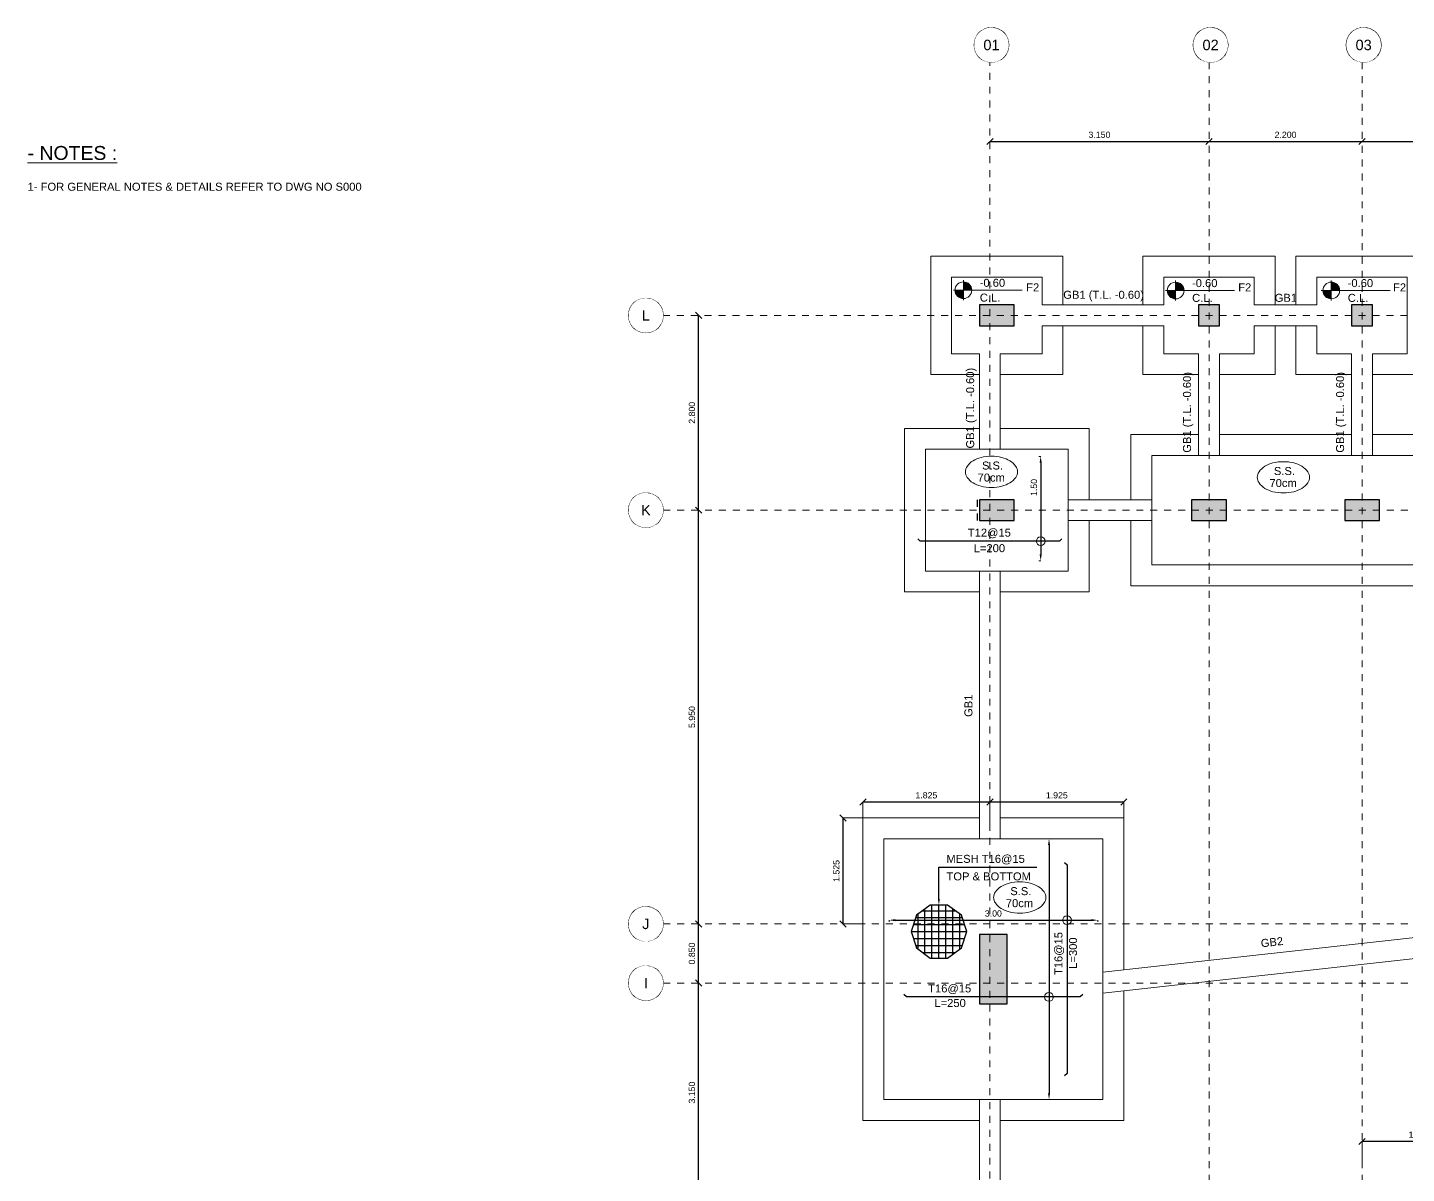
# Model space of a CAD drawing. Header units: inches. Extents: x -11.3 to 47.2, y -1.9 to 32.
# Drawn here: x -11.33 to 8.49, y 15.51 to 31.99 of the extents above; entities that cross this region are included whole.
import ezdxf
from ezdxf import colors
from ezdxf.entities.mleader import LeaderData, LeaderLine
from ezdxf.enums import TextEntityAlignment as Align
from ezdxf.math import Vec2, Vec3

# ---------------------------------------------------------------- set-up
doc = ezdxf.new("R2010")
doc.units = ezdxf.units.IN
doc.header["$MEASUREMENT"] = 0
doc.set_wipeout_variables(frame=1)
doc.linetypes.add('AXES-TYP$0$CENTER2', pattern=[1.125, 0.75, -0.125, 0.125, -0.125])
doc.linetypes.add('FOUNDATION$0$DASHED', pattern=[0.75, 0.5, -0.25])
doc.layers.add('AXES-2ND&3RD$0$A-GRID-IDEN @ 50', color=51, linetype='Continuous')
doc.layers.add('Columns', color=4, linetype='Continuous')
for name, color, linetype, lineweight in [('AXES-2ND&3RD$0$S-AXIS-CIRC', 22, 'Continuous', 13), ('AXES-TYP$0$S-AXIS-PLAN', 20, 'AXES-TYP$0$CENTER2', 18), ('F_600', 144, 'Continuous', 20), ('F_700', 150, 'Continuous', 20), ('FOUNDATION$0$S-ANNO-TEXT', 130, 'Continuous', 13), ('FOUNDATION$0$S-ANNO-TEXT @ 50', 130, 'Continuous', 13), ('FOUNDATION$0$S-BEAM-NAME', 2, 'Continuous', 30), ('FOUNDATION$0$S-CONC-PATH', 253, 'Continuous', 5), ('P_Con', 6, 'Continuous', 20), ('Strip', 3, 'Continuous', 20)]:
    doc.layers.add(name, color=color, linetype=linetype, lineweight=lineweight)
doc.styles.add('AXES-2ND&3RD$0$DMA-T-S', font='sanss___.ttf', dxfattribs={"height": 0.0023})
doc.styles.add('AXES-ROOF$0$DMA-TXT-DIM', font='sanss___.ttf', dxfattribs={"height": 0.0018})
doc.styles.add('AXES-TYP$0$DMA-TXT-DIM', font='sanss___.ttf', dxfattribs={"height": 0.0018})
doc.styles.add('FOUNDATION$0$DMA-T-S', font='sanss___.ttf', dxfattribs={"height": 0.0023})
doc.styles.add('FOUNDATION$0$DMA-TXT-DIM', font='sanss___.ttf', dxfattribs={"height": 0.0018})
doc.styles.add('FOUNDATION$0$Standard', font='arial.ttf')
doc.dimstyles.new('AXES-ROOF$0$DMA-DIM', dxfattribs={"dimtxt": 0.0018, "dimasz": 0.0018, "dimexe": 0, "dimexo": 0, "dimgap": 0.001, "dimtad": 1, "dimdec": 3, "dimlfac": -1, "dimrnd": 0.001, "dimzin": 1, "dimdsep": 46, "dimtxsty": 'AXES-ROOF$0$DMA-TXT-DIM', "dimblk": 'AXES-ROOF$0$_Oblique', "dimcen": 0.003, "dimclrd": 256, "dimclre": 256, "dimclrt": 2, "dimadec": 3, "dimazin": 0, "dimtfac": 1, "dimtdec": 3, "dimtofl": 0, "dimtmove": 0, "dimatfit": 3, "dimfxl": 0.05, "dimtolj": 1, "dimtzin": 0, "dimlwe": -1, "dimarcsym": 0})
doc.dimstyles.new('AXES-TYP$0$DMA-DIM', dxfattribs={"dimtxt": 0.0018, "dimasz": 0.0018, "dimexe": 0, "dimexo": 0, "dimgap": 0.001, "dimtad": 1, "dimdec": 3, "dimlfac": -1, "dimrnd": 0.001, "dimzin": 1, "dimdsep": 46, "dimtxsty": 'AXES-TYP$0$DMA-TXT-DIM', "dimblk": 'AXES-TYP$0$_Oblique', "dimcen": 0.003, "dimclrd": 256, "dimclre": 256, "dimclrt": 2, "dimadec": 3, "dimazin": 0, "dimtfac": 1, "dimtdec": 3, "dimtofl": 0, "dimtmove": 0, "dimatfit": 3, "dimfxl": 0.05, "dimtolj": 1, "dimtzin": 0, "dimlwe": -1, "dimarcsym": 0})
doc.dimstyles.new('FOUNDATION$0$DMA-DIM', dxfattribs={"dimtxt": 0.0018, "dimasz": 0.0018, "dimexe": 0, "dimexo": 0, "dimgap": 0.001, "dimtad": 1, "dimdec": 3, "dimlfac": -1, "dimrnd": 0.001, "dimzin": 1, "dimdsep": 46, "dimtxsty": 'FOUNDATION$0$DMA-TXT-DIM', "dimblk": 'FOUNDATION$0$_Oblique', "dimcen": 0.003, "dimclrd": 256, "dimclre": 256, "dimclrt": 2, "dimadec": 3, "dimazin": 0, "dimtfac": 1, "dimtdec": 3, "dimtofl": 0, "dimtmove": 0, "dimatfit": 3, "dimfxl": 0.05, "dimtolj": 1, "dimtzin": 0, "dimlwe": -1, "dimarcsym": 0})

# ---------------------------------------------------------------- blocks, each defined once
blk = doc.blocks.new('*U8')
at = {"layer": 'FOUNDATION$0$S-ANNO-TEXT'}
h = blk.add_hatch(color=256, dxfattribs=at)
h.paths.add_polyline_path([(0, 0.0024), (0, 0), (0.0024, 0, 0.414214)])
h.paths.add_polyline_path([(0, 0), (-0.0024, 0, 0.414214), (0, -0.0024)])
for p, q in [((-0.00288, 0), (0.0024, 0)), ((0, 0.00288), (0, -0.00288)), ((0.0039, 0), (0, 0)), ((0.0039, 0), (0.01692, 0))]:
    blk.add_line(p, q, dxfattribs=at)
blk.add_circle((0, 0), 0.0024, dxfattribs=at)
at = {"layer": 'FOUNDATION$0$S-ANNO-TEXT', "style": 'FOUNDATION$0$DMA-T-S', "flags": 4}
blk.add_attdef('0.00', (0.0047, 0.00098), '', height=0.0023, dxfattribs=at)
at = {"layer": 'FOUNDATION$0$S-ANNO-TEXT', "style": 'FOUNDATION$0$DMA-T-S'}
blk.add_attdef('FINISHING', (0.00473, -0.00328), '', height=0.0023, dxfattribs=at)
blk = doc.blocks.new('*D174')
at = {"layer": 'Defpoints', "color": 0, "transparency": 16777216}
for p in [(3.204, 25.823), (3.204, 24.323), (3.23, 24.323)]:
    blk.add_point(p, dxfattribs=at)
at = {"layer": 'FOUNDATION$0$S-ANNO-TEXT', "transparency": 16777216}
for p, q in [((3.204, 25.823), (3.23, 25.823)), ((3.204, 24.323), (3.23, 24.323))]:
    blk.add_line(p, q, dxfattribs=at)
at = {"layer": 'FOUNDATION$0$S-ANNO-TEXT', "lineweight": -2, "transparency": 16777216}
blk.add_line((3.23, 25.733), (3.23, 24.413), dxfattribs=at)
at = {"layer": 'FOUNDATION$0$S-ANNO-TEXT', "transparency": 16777216}
for points in [[(3.215, 25.733), (3.245, 25.733), (3.23, 25.823)], [(3.215, 24.413), (3.245, 24.413), (3.23, 24.323)]]:
    blk.add_solid(points, dxfattribs=at)
at = {"layer": 'FOUNDATION$0$S-ANNO-TEXT', "transparency": 16777216, "insert": (3.134, 25.376), "char_height": 0.09, "attachment_point": 5, "rotation": 90, "style": 'FOUNDATION$0$DMA-TXT-DIM'}
blk.add_mtext('\\A1;1.50', dxfattribs=at)
blk = doc.blocks.new('FOUNDATION$0$ssnot')
at = {"layer": 'FOUNDATION$0$S-ANNO-TEXT'}
blk.add_lwpolyline([(-0.75, 0, 0.152216), (-0.701, -0.158, 0.106943), (-0.53, -0.318, 0.074343), (-0.3, -0.413, 0.060974), (0, -0.45, 0.060974), (0.3, -0.413, 0.074343), (0.53, -0.318, 0.106943), (0.701, -0.158, 0.152216), (0.75, 0, 0.152216), (0.701, 0.158, 0.106943), (0.53, 0.318, 0.074343), (0.3, 0.413, 0.060974), (0, 0.45, 0.060974), (-0.3, 0.413, 0.074343), (-0.53, 0.318, 0.106943), (-0.701, 0.158, 0.152216)], format="xyb", close=True, dxfattribs=at)
blk = doc.blocks.new('FOUNDATION$0$_Oblique')
at = {"color": 0, "linetype": 'ByBlock', "lineweight": -2}
blk.add_line((0.5, 0.5), (-0.5, -0.5), dxfattribs=at)
blk = doc.blocks.new('*D159')
at = {"layer": 'Defpoints', "color": 0, "transparency": 16777216}
for p in [(7.85, 15.972), (7.85, 15.675), (9.5, 15.675)]:
    blk.add_point(p, dxfattribs=at)
at = {"layer": 'FOUNDATION$0$S-ANNO-TEXT', "transparency": 16777216}
for p, q in [((7.85, 15.675), (7.85, 15.972)), ((9.5, 15.675), (9.5, 15.972))]:
    blk.add_line(p, q, dxfattribs=at)
at = {"layer": 'FOUNDATION$0$S-ANNO-TEXT', "lineweight": -2, "transparency": 16777216}
blk.add_line((9.5, 15.972), (7.85, 15.972), dxfattribs=at)
at = {"layer": 'FOUNDATION$0$S-ANNO-TEXT', "lineweight": -2, "transparency": 16777216, "xscale": 0.09, "yscale": 0.09, "zscale": 0.09, "rotation": 180}
blk.add_blockref('FOUNDATION$0$_Oblique', (7.85, 15.972), dxfattribs=at)
at = {"layer": 'FOUNDATION$0$S-ANNO-TEXT', "lineweight": -2, "transparency": 16777216, "xscale": 0.09, "yscale": 0.09, "zscale": 0.09}
blk.add_blockref('FOUNDATION$0$_Oblique', (9.5, 15.972), dxfattribs=at)
at = {"layer": 'FOUNDATION$0$S-ANNO-TEXT', "transparency": 16777216, "insert": (8.675, 16.069), "char_height": 0.09, "attachment_point": 5, "style": 'FOUNDATION$0$DMA-TXT-DIM'}
blk.add_mtext('\\A1;1.650', dxfattribs=at)
blk = doc.blocks.new('*D151')
at = {"layer": 'Defpoints', "color": 0, "transparency": 16777216}
for p in [(2.5, 20.852), (2.5, 20.625), (4.425, 20.625)]:
    blk.add_point(p, dxfattribs=at)
at = {"layer": 'FOUNDATION$0$S-ANNO-TEXT', "transparency": 16777216}
for p, q in [((2.5, 20.625), (2.5, 20.852)), ((4.425, 20.625), (4.425, 20.852))]:
    blk.add_line(p, q, dxfattribs=at)
at = {"layer": 'FOUNDATION$0$S-ANNO-TEXT', "lineweight": -2, "transparency": 16777216}
blk.add_line((4.425, 20.852), (2.5, 20.852), dxfattribs=at)
at = {"layer": 'FOUNDATION$0$S-ANNO-TEXT', "lineweight": -2, "transparency": 16777216, "xscale": 0.09, "yscale": 0.09, "zscale": 0.09, "rotation": 180}
blk.add_blockref('FOUNDATION$0$_Oblique', (2.5, 20.852), dxfattribs=at)
at = {"layer": 'FOUNDATION$0$S-ANNO-TEXT', "lineweight": -2, "transparency": 16777216, "xscale": 0.09, "yscale": 0.09, "zscale": 0.09}
blk.add_blockref('FOUNDATION$0$_Oblique', (4.425, 20.852), dxfattribs=at)
at = {"layer": 'FOUNDATION$0$S-ANNO-TEXT', "transparency": 16777216, "insert": (3.462, 20.949), "char_height": 0.09, "attachment_point": 5, "style": 'FOUNDATION$0$DMA-TXT-DIM'}
blk.add_mtext('\\A1;1.925', dxfattribs=at)
blk = doc.blocks.new('*D150')
at = {"layer": 'Defpoints', "color": 0, "transparency": 16777216}
for p in [(0.675, 20.852), (0.675, 20.625), (2.5, 20.525)]:
    blk.add_point(p, dxfattribs=at)
at = {"layer": 'FOUNDATION$0$S-ANNO-TEXT', "transparency": 16777216}
for p, q in [((0.675, 20.625), (0.675, 20.852)), ((2.5, 20.525), (2.5, 20.852))]:
    blk.add_line(p, q, dxfattribs=at)
at = {"layer": 'FOUNDATION$0$S-ANNO-TEXT', "lineweight": -2, "transparency": 16777216}
blk.add_line((2.5, 20.852), (0.675, 20.852), dxfattribs=at)
at = {"layer": 'FOUNDATION$0$S-ANNO-TEXT', "lineweight": -2, "transparency": 16777216, "xscale": 0.09, "yscale": 0.09, "zscale": 0.09, "rotation": 180}
blk.add_blockref('FOUNDATION$0$_Oblique', (0.675, 20.852), dxfattribs=at)
at = {"layer": 'FOUNDATION$0$S-ANNO-TEXT', "lineweight": -2, "transparency": 16777216, "xscale": 0.09, "yscale": 0.09, "zscale": 0.09}
blk.add_blockref('FOUNDATION$0$_Oblique', (2.5, 20.852), dxfattribs=at)
at = {"layer": 'FOUNDATION$0$S-ANNO-TEXT', "transparency": 16777216, "insert": (1.587, 20.949), "char_height": 0.09, "attachment_point": 5, "style": 'FOUNDATION$0$DMA-TXT-DIM'}
blk.add_mtext('\\A1;1.825', dxfattribs=at)
blk = doc.blocks.new('*D149')
at = {"layer": 'Defpoints', "color": 0, "transparency": 16777216}
for p in [(0.39, 20.625), (0.675, 20.625), (0.675, 19.1)]:
    blk.add_point(p, dxfattribs=at)
at = {"layer": 'FOUNDATION$0$S-ANNO-TEXT', "transparency": 16777216}
for p, q in [((0.675, 20.625), (0.39, 20.625)), ((0.675, 19.1), (0.39, 19.1))]:
    blk.add_line(p, q, dxfattribs=at)
at = {"layer": 'FOUNDATION$0$S-ANNO-TEXT', "lineweight": -2, "transparency": 16777216}
blk.add_line((0.39, 19.1), (0.39, 20.625), dxfattribs=at)
at = {"layer": 'FOUNDATION$0$S-ANNO-TEXT', "lineweight": -2, "transparency": 16777216, "xscale": 0.09, "yscale": 0.09, "zscale": 0.09}
for p, rotation in [((0.39, 20.625), 90), ((0.39, 19.1), 270)]:
    blk.add_blockref('FOUNDATION$0$_Oblique', p, dxfattribs=dict(at, rotation=rotation))
at = {"layer": 'FOUNDATION$0$S-ANNO-TEXT', "transparency": 16777216, "insert": (0.294, 19.862), "char_height": 0.09, "attachment_point": 5, "rotation": 90, "style": 'FOUNDATION$0$DMA-TXT-DIM'}
blk.add_mtext('\\A1;1.525', dxfattribs=at)
blk = doc.blocks.new('*D167')
at = {"layer": 'Defpoints', "color": 0, "transparency": 16777216}
for p in [(3.35, 20.325), (3.35, 16.575), (3.35, 16.575)]:
    blk.add_point(p, dxfattribs=at)
at = {"layer": 'FOUNDATION$0$S-ANNO-TEXT', "lineweight": -2, "transparency": 16777216}
blk.add_line((3.35, 20.235), (3.35, 16.665), dxfattribs=at)
at = {"layer": 'FOUNDATION$0$S-ANNO-TEXT', "transparency": 16777216}
for points in [[(3.335, 20.235), (3.365, 20.235), (3.35, 20.325)], [(3.335, 16.665), (3.365, 16.665), (3.35, 16.575)]]:
    blk.add_solid(points, dxfattribs=at)
blk = doc.blocks.new('*D166')
at = {"layer": 'Defpoints', "color": 0, "transparency": 16777216}
for p in [(1.05, 19.128), (4.05, 19.154), (4.05, 19.128)]:
    blk.add_point(p, dxfattribs=at)
at = {"layer": 'FOUNDATION$0$S-ANNO-TEXT', "transparency": 16777216}
for p, q in [((1.05, 19.128), (1.05, 19.154)), ((4.05, 19.128), (4.05, 19.154))]:
    blk.add_line(p, q, dxfattribs=at)
at = {"layer": 'FOUNDATION$0$S-ANNO-TEXT', "lineweight": -2, "transparency": 16777216}
blk.add_line((1.14, 19.154), (3.96, 19.154), dxfattribs=at)
at = {"layer": 'FOUNDATION$0$S-ANNO-TEXT', "transparency": 16777216}
for points in [[(1.14, 19.169), (1.14, 19.139), (1.05, 19.154)], [(3.96, 19.169), (3.96, 19.139), (4.05, 19.154)]]:
    blk.add_solid(points, dxfattribs=at)
at = {"layer": 'FOUNDATION$0$S-ANNO-TEXT', "transparency": 16777216, "insert": (2.55, 19.25), "char_height": 0.09, "attachment_point": 5, "style": 'FOUNDATION$0$DMA-TXT-DIM'}
blk.add_mtext('\\A1;3.00', dxfattribs=at)
blk = doc.blocks.new('AXES-TYP$0$_Oblique')
at = {"color": 0, "linetype": 'ByBlock', "lineweight": -2}
blk.add_line((0.5, 0.5), (-0.5, -0.5), dxfattribs=at)
blk = doc.blocks.new('*D183')
at = {"layer": 'Defpoints', "color": 0, "transparency": 16777216}
for p in [(-1.691, 27.85), (-1.686, 27.85), (-1.686, 25.05)]:
    blk.add_point(p, dxfattribs=at)
at = {"layer": 'FOUNDATION$0$S-ANNO-TEXT', "transparency": 16777216}
blk.add_line((-1.691, 27.85), (-1.686, 27.85), dxfattribs=at)
at = {"layer": 'FOUNDATION$0$S-ANNO-TEXT', "lineweight": -2, "transparency": 16777216}
blk.add_line((-1.686, 25.05), (-1.686, 27.85), dxfattribs=at)
at = {"layer": 'FOUNDATION$0$S-ANNO-TEXT', "lineweight": -2, "transparency": 16777216, "xscale": 0.09, "yscale": 0.09, "zscale": 0.09}
for p, rotation in [((-1.686, 27.85), 90), ((-1.686, 25.05), 270)]:
    blk.add_blockref('AXES-TYP$0$_Oblique', p, dxfattribs=dict(at, rotation=rotation))
at = {"layer": 'FOUNDATION$0$S-ANNO-TEXT', "transparency": 16777216, "insert": (-1.782, 26.45), "char_height": 0.09, "attachment_point": 5, "rotation": 90, "style": 'AXES-TYP$0$DMA-TXT-DIM'}
blk.add_mtext('\\A1;2.800', dxfattribs=at)
blk = doc.blocks.new('AXES-ROOF$0$_Oblique')
at = {"color": 0, "linetype": 'ByBlock', "lineweight": -2}
blk.add_line((0.5, 0.5), (-0.5, -0.5), dxfattribs=at)
blk = doc.blocks.new('*D247')
at = {"layer": 'Defpoints', "color": 0, "transparency": 16777216}
for p in [(2.5, 30.351), (5.65, 30.351), (5.65, 30.351)]:
    blk.add_point(p, dxfattribs=at)
at = {"layer": 'FOUNDATION$0$S-ANNO-TEXT', "lineweight": -2, "transparency": 16777216}
blk.add_line((2.5, 30.351), (5.65, 30.351), dxfattribs=at)
at = {"layer": 'FOUNDATION$0$S-ANNO-TEXT', "lineweight": -2, "transparency": 16777216, "xscale": 0.09, "yscale": 0.09, "zscale": 0.09, "rotation": 180}
blk.add_blockref('AXES-ROOF$0$_Oblique', (2.5, 30.351), dxfattribs=at)
at = {"layer": 'FOUNDATION$0$S-ANNO-TEXT', "lineweight": -2, "transparency": 16777216, "xscale": 0.09, "yscale": 0.09, "zscale": 0.09}
blk.add_blockref('AXES-ROOF$0$_Oblique', (5.65, 30.351), dxfattribs=at)
at = {"layer": 'FOUNDATION$0$S-ANNO-TEXT', "transparency": 16777216, "insert": (4.075, 30.447), "char_height": 0.09, "attachment_point": 5, "style": 'AXES-ROOF$0$DMA-TXT-DIM'}
blk.add_mtext('\\A1;3.150', dxfattribs=at)
blk = doc.blocks.new('*D245')
at = {"layer": 'Defpoints', "color": 0, "transparency": 16777216}
for p in [(5.65, 30.351), (7.85, 30.351), (7.85, 30.351)]:
    blk.add_point(p, dxfattribs=at)
at = {"layer": 'FOUNDATION$0$S-ANNO-TEXT', "lineweight": -2, "transparency": 16777216}
blk.add_line((5.65, 30.351), (7.85, 30.351), dxfattribs=at)
at = {"layer": 'FOUNDATION$0$S-ANNO-TEXT', "lineweight": -2, "transparency": 16777216, "xscale": 0.09, "yscale": 0.09, "zscale": 0.09, "rotation": 180}
blk.add_blockref('AXES-ROOF$0$_Oblique', (5.65, 30.351), dxfattribs=at)
at = {"layer": 'FOUNDATION$0$S-ANNO-TEXT', "lineweight": -2, "transparency": 16777216, "xscale": 0.09, "yscale": 0.09, "zscale": 0.09}
blk.add_blockref('AXES-ROOF$0$_Oblique', (7.85, 30.351), dxfattribs=at)
at = {"layer": 'FOUNDATION$0$S-ANNO-TEXT', "transparency": 16777216, "insert": (6.75, 30.447), "char_height": 0.09, "attachment_point": 5, "style": 'AXES-ROOF$0$DMA-TXT-DIM'}
blk.add_mtext('\\A1;2.200', dxfattribs=at)
blk = doc.blocks.new('*D243')
at = {"layer": 'Defpoints', "color": 0, "transparency": 16777216}
for p in [(7.85, 30.351), (11, 30.351), (11, 30.261)]:
    blk.add_point(p, dxfattribs=at)
at = {"layer": 'FOUNDATION$0$S-ANNO-TEXT', "lineweight": -2, "transparency": 16777216}
blk.add_line((7.85, 30.351), (11, 30.351), dxfattribs=at)
at = {"layer": 'FOUNDATION$0$S-ANNO-TEXT', "transparency": 16777216}
blk.add_line((11, 30.261), (11, 30.351), dxfattribs=at)
at = {"layer": 'FOUNDATION$0$S-ANNO-TEXT', "lineweight": -2, "transparency": 16777216, "xscale": 0.09, "yscale": 0.09, "zscale": 0.09, "rotation": 180}
blk.add_blockref('AXES-ROOF$0$_Oblique', (7.85, 30.351), dxfattribs=at)
at = {"layer": 'FOUNDATION$0$S-ANNO-TEXT', "lineweight": -2, "transparency": 16777216, "xscale": 0.09, "yscale": 0.09, "zscale": 0.09}
blk.add_blockref('AXES-ROOF$0$_Oblique', (11, 30.351), dxfattribs=at)
at = {"layer": 'FOUNDATION$0$S-ANNO-TEXT', "transparency": 16777216, "insert": (9.425, 30.447), "char_height": 0.09, "attachment_point": 5, "style": 'AXES-ROOF$0$DMA-TXT-DIM'}
blk.add_mtext('\\A1;3.150', dxfattribs=at)
blk = doc.blocks.new('*D213')
at = {"layer": 'Defpoints', "color": 0, "transparency": 16777216}
for p in [(-1.686, 18.25), (-1.686, 18.25), (-1.686, 15.1)]:
    blk.add_point(p, dxfattribs=at)
at = {"layer": 'FOUNDATION$0$S-ANNO-TEXT', "lineweight": -2, "transparency": 16777216}
blk.add_line((-1.686, 15.1), (-1.686, 18.25), dxfattribs=at)
at = {"layer": 'FOUNDATION$0$S-ANNO-TEXT', "lineweight": -2, "transparency": 16777216, "xscale": 0.09, "yscale": 0.09, "zscale": 0.09}
for p, rotation in [((-1.686, 18.25), 90), ((-1.686, 15.1), 270)]:
    blk.add_blockref('AXES-ROOF$0$_Oblique', p, dxfattribs=dict(at, rotation=rotation))
at = {"layer": 'FOUNDATION$0$S-ANNO-TEXT', "transparency": 16777216, "insert": (-1.782, 16.675), "char_height": 0.09, "attachment_point": 5, "rotation": 90, "style": 'AXES-ROOF$0$DMA-TXT-DIM'}
blk.add_mtext('\\A1;3.150', dxfattribs=at)
blk = doc.blocks.new('*D211')
at = {"layer": 'Defpoints', "color": 0, "transparency": 16777216}
for p in [(-1.686, 19.1), (-1.686, 19.1), (-1.686, 18.25)]:
    blk.add_point(p, dxfattribs=at)
at = {"layer": 'FOUNDATION$0$S-ANNO-TEXT', "lineweight": -2, "transparency": 16777216}
blk.add_line((-1.686, 18.25), (-1.686, 19.1), dxfattribs=at)
at = {"layer": 'FOUNDATION$0$S-ANNO-TEXT', "lineweight": -2, "transparency": 16777216, "xscale": 0.09, "yscale": 0.09, "zscale": 0.09}
for p, rotation in [((-1.686, 19.1), 90), ((-1.686, 18.25), 270)]:
    blk.add_blockref('AXES-ROOF$0$_Oblique', p, dxfattribs=dict(at, rotation=rotation))
at = {"layer": 'FOUNDATION$0$S-ANNO-TEXT', "transparency": 16777216, "insert": (-1.782, 18.675), "char_height": 0.09, "attachment_point": 5, "rotation": 90, "style": 'AXES-ROOF$0$DMA-TXT-DIM'}
blk.add_mtext('\\A1;0.850', dxfattribs=at)
blk = doc.blocks.new('*D209')
at = {"layer": 'Defpoints', "color": 0, "transparency": 16777216}
for p in [(-1.686, 25.05), (-1.686, 25.05), (-1.686, 19.1)]:
    blk.add_point(p, dxfattribs=at)
at = {"layer": 'FOUNDATION$0$S-ANNO-TEXT', "lineweight": -2, "transparency": 16777216}
blk.add_line((-1.686, 19.1), (-1.686, 25.05), dxfattribs=at)
at = {"layer": 'FOUNDATION$0$S-ANNO-TEXT', "lineweight": -2, "transparency": 16777216, "xscale": 0.09, "yscale": 0.09, "zscale": 0.09}
for p, rotation in [((-1.686, 25.05), 90), ((-1.686, 19.1), 270)]:
    blk.add_blockref('AXES-ROOF$0$_Oblique', p, dxfattribs=dict(at, rotation=rotation))
at = {"layer": 'FOUNDATION$0$S-ANNO-TEXT', "transparency": 16777216, "insert": (-1.782, 22.075), "char_height": 0.09, "attachment_point": 5, "rotation": 90, "style": 'AXES-ROOF$0$DMA-TXT-DIM'}
blk.add_mtext('\\A1;5.950', dxfattribs=at)
blk = doc.blocks.new('AXES-2ND&3RD$0$GI')
at = {"layer": 'AXES-2ND&3RD$0$S-AXIS-CIRC'}
blk.add_circle((0, 0), 0.005, dxfattribs=at)
at = {"style": 'AXES-2ND&3RD$0$DMA-T-S'}
blk.add_attdef('GRID_INDICATOR', text='', height=0.003, dxfattribs=at).set_placement((0, 0), align=Align.MIDDLE)
blk.add_wipeout([(0, 0.005), (0.0017, 0.0047), (0.00306, 0.00395), (0.00388, 0.00315), (0.00443, 0.00232), (0.00481, 0.00137), (0.005, 0), (0.00493, -0.00086), (0.00455, -0.00207), (0.00368, -0.00338), (0.00281, -0.00414), (0.00209, -0.00454), (0.00139, -0.0048), (0.00044, -0.00498), (-0.00046, -0.00498), (-0.00143, -0.00479), (-0.00255, -0.0043), (-0.00307, -0.00394), (-0.00383, -0.00322), (-0.0044, -0.00237), (-0.00482, -0.00132), (-0.00498, -0.00047), (-0.00493, 0.00082), (-0.00466, 0.0018), (-0.00433, 0.0025), (-0.00388, 0.00315), (-0.00314, 0.00389), (-0.00238, 0.0044), (-0.00159, 0.00474), (-0.00097, 0.0049)]).dxf.layer = 'AXES-2ND&3RD$0$S-AXIS-CIRC'
for tag, p in [('LINE_1', (0, 0.0015)), ('LINE_2', (0, -0.00216))]:
    blk.add_attdef(tag, text='', height=0.003, dxfattribs=at).set_placement(p, align=Align.MIDDLE)

msp = doc.modelspace()

# ---------------------------------------------------------------- hatches: boundary and pattern name
at = {"layer": 'FOUNDATION$0$S-CONC-PATH'}
for points in [[(2.85, 27.7), (2.85, 28), (2.35, 28), (2.35, 27.7)], [(5.8, 27.7), (5.8, 28), (5.5, 28), (5.5, 27.7)], [(8, 27.7), (8, 28), (7.7, 28), (7.7, 27.7)], [(2.85, 24.9), (2.85, 25.2), (2.35, 25.2), (2.35, 24.9)], [(5.9, 24.9), (5.9, 25.2), (5.3999, 25.2), (5.3999, 24.9)], [(8.1001, 24.9), (8.1001, 25.2), (7.6, 25.2), (7.6, 24.9)], [(2.75, 18.95), (2.35, 18.95), (2.35, 17.95), (2.75, 17.95)]]:
    msp.add_hatch(color=256, dxfattribs=at).paths.add_polyline_path(points)

# ---------------------------------------------------------------- linework, layer by layer
at = {"linetype": 'FOUNDATION$0$DASHED', "ltscale": 0.009}
msp.add_line((2.32, 24.9), (2.32, 25.2), dxfattribs=at)
at = {"flags": 128}
msp.add_lwpolyline([(2.1671, 18.9904), (2.0907, 19.2255), (1.8907, 19.3708), (1.6435, 19.3708), (1.4435, 19.2255), (1.3671, 18.9904), (1.4435, 18.7553), (1.6435, 18.61), (1.8907, 18.61), (2.0907, 18.7553)], close=True, dxfattribs=at)
at = {"layer": 'AXES-TYP$0$S-AXIS-PLAN', "ltscale": 0.01}
for p, q in [((2.5, -1.3613), (2.5, 31.4902)), ((5.65, 31.4902), (5.65, -1.3613)), ((7.85, 31.4902), (7.85, -1.3613)), ((-2.2001, 27.85), (30.7233, 27.85)), ((-2.1947, 25.05), (30.7233, 25.05)), ((-2.1947, 19.1), (30.7233, 19.1)), ((-2.1947, 18.25), (30.7233, 18.25))]:
    msp.add_line(p, q, dxfattribs=at)
at = {"layer": 'Columns'}
for points in [[(2.85, 27.7), (2.85, 28), (2.35, 28), (2.35, 27.7)], [(5.8, 27.7), (5.8, 28), (5.5, 28), (5.5, 27.7)], [(8, 27.7), (8, 28), (7.7, 28), (7.7, 27.7)], [(2.85, 24.9), (2.85, 25.2), (2.35, 25.2), (2.35, 24.9)], [(5.9, 24.9), (5.9, 25.2), (5.3999, 25.2), (5.3999, 24.9)], [(8.1001, 24.9), (8.1001, 25.2), (7.6, 25.2), (7.6, 24.9)], [(2.75, 18.95), (2.35, 18.95), (2.35, 17.95), (2.75, 17.95)]]:
    msp.add_lwpolyline(points, close=True, dxfattribs=at)
at = {"layer": 'F_600'}
for points in [[(2.35, 27.3), (1.95, 27.3), (1.95, 28.4), (3.25, 28.4), (3.25, 28)], [(5, 28), (5, 28.4), (6.3, 28.4), (6.3, 28)], [(7.2, 28), (7.2, 28.4), (8.5, 28.4), (8.5, 27.3), (8.0001, 27.3)], [(3.25, 27.7), (3.25, 27.3), (2.65, 27.3)], [(5.5, 27.3), (5, 27.3), (5, 27.7)], [(6.3, 27.7), (6.3, 27.3), (5.8, 27.3)], [(7.7001, 27.3), (7.2, 27.3), (7.2, 27.7)]]:
    msp.add_lwpolyline(points, dxfattribs=at)
at = {"layer": 'F_700'}
for points in [[(1.575, 24.175), (3.625, 24.175), (3.625, 25.925), (1.575, 25.925)], [(4.8275, 24.2625), (8.6725, 24.2625), (8.6725, 25.8375), (4.8275, 25.8375)], [(0.975, 16.575), (4.125, 16.575), (4.125, 20.325), (0.975, 20.325)]]:
    msp.add_lwpolyline(points, close=True, dxfattribs=at)
at = {"layer": 'FOUNDATION$0$S-ANNO-TEXT'}
for centre in [(3.2301, 24.6035), (3.6087, 19.1538), (3.3496, 18.0498)]:
    msp.add_circle(centre, 0.0625, dxfattribs=at)
at = {"layer": 'FOUNDATION$0$S-BEAM-NAME', "extrusion": (0, 0, -1)}
for p, q in [((1.4671, 18.7382), (1.4671, 19.2427)), ((1.5328, 19.2904), (2.0014, 19.2904)), ((1.5671, 18.6655), (1.5671, 19.3153)), ((1.6671, 18.61), (1.6671, 19.3708)), ((1.7671, 18.61), (1.7671, 19.3708)), ((1.8671, 18.61), (1.8671, 19.3708)), ((1.9671, 18.6655), (1.9671, 19.3153)), ((2.0671, 18.7382), (2.0671, 19.2427)), ((1.3996, 19.0904), (2.1346, 19.0904)), ((1.4321, 19.1904), (2.1021, 19.1904)), ((1.3671, 18.9904), (2.1671, 18.9904)), ((1.3996, 18.8904), (2.1346, 18.8904)), ((1.4321, 18.7904), (2.1021, 18.7904)), ((1.5328, 18.6904), (2.0014, 18.6904))]:
    msp.add_line(p, q, dxfattribs=at)
at = {"layer": 'FOUNDATION$0$S-BEAM-NAME', "linetype": 'Continuous'}
for points in [[(3.5354, 24.6389), (3.5, 24.6035), (1.5, 24.6035), (1.4646, 24.6389)], [(3.5733, 19.9854), (3.6087, 19.95), (3.6087, 16.95), (3.5733, 16.9146)], [(3.8354, 18.0852), (3.8, 18.0498), (1.3, 18.0498), (1.2646, 18.0852)]]:
    msp.add_lwpolyline(points, dxfattribs=at)
at = {"layer": 'P_Con'}
for points in [[(2.35, 27), (1.65, 27), (1.65, 28.7), (3.55, 28.7), (3.55, 28)], [(4.7, 28), (4.7, 28.7), (6.6, 28.7), (6.6, 28)], [(6.9, 28), (6.9, 28.7), (8.8, 28.7), (8.8, 28)], [(3.55, 27.7), (3.55, 27), (2.65, 27)], [(5.5, 27), (4.7, 27), (4.7, 27.7)], [(6.6, 27.7), (6.6, 27), (5.8, 27)], [(7.7001, 27), (6.9, 27), (6.9, 27.7)], [(8.8, 27.7), (8.8, 27), (8.0001, 27)], [(2.35, 26.225), (1.275, 26.225), (1.275, 23.875), (2.35, 23.875)], [(3.925, 25.2), (3.925, 26.225), (2.65, 26.225)], [(5.5, 26.1375), (4.5275, 26.1375), (4.5275, 25.2)], [(7.7001, 26.1375), (5.8, 26.1375)], [(8.9725, 25.2), (8.9725, 26.1375), (8.0001, 26.1375)], [(2.65, 23.875), (3.925, 23.875), (3.925, 24.9)], [(4.5275, 24.9), (4.5275, 23.9625), (8.9725, 23.9625), (8.9725, 24.9)], [(2.35, 16.275), (0.675, 16.275), (0.675, 20.625), (2.3501, 20.625)], [(2.6501, 20.625), (4.425, 20.625), (4.425, 18.438)], [(4.425, 18.1361), (4.425, 16.275), (2.65, 16.275)]]:
    msp.add_lwpolyline(points, dxfattribs=at)
at = {"layer": 'Strip'}
for p, q in [((3.25, 28), (5, 28)), ((6.3, 28), (7.2, 28)), ((3.25, 27.7), (5, 27.7)), ((6.3, 27.7), (7.2, 27.7)), ((2.35, 27.3), (2.35, 25.925)), ((2.65, 27.3), (2.65, 25.925)), ((5.5, 27.3), (5.5, 25.8375)), ((5.8, 27.3), (5.8, 25.8375)), ((7.7001, 27.3), (7.7001, 25.8375)), ((8.0001, 27.3), (8.0001, 25.8375)), ((2.35, 24.175), (2.3502, 20.325)), ((2.65, 24.175), (2.6502, 20.325)), ((9.25, 18.9741), (4.125, 18.4046)), ((9.25, 18.6722), (4.125, 18.1028)), ((2.35, 16.575), (2.35, 12.6501)), ((2.65, 16.575), (2.65, 12.6501))]:
    msp.add_line(p, q, dxfattribs=at)
for points in [[(3.625, 25.2), (4.8275, 25.2)], [(3.625, 24.9), (4.8275, 24.9)]]:
    msp.add_lwpolyline(points, dxfattribs=at)

# ---------------------------------------------------------------- block references
at = {"layer": 'FOUNDATION$0$S-ANNO-TEXT', "linetype": 'Continuous', "xscale": 0.5, "yscale": 0.5, "zscale": 0.5}
for p in [(2.5228, 25.6007), (6.7188, 25.5221), (2.9294, 19.4807)]:
    msp.add_blockref('FOUNDATION$0$ssnot', p, dxfattribs=at)
at = {"layer": 'FOUNDATION$0$S-ANNO-TEXT @ 50', "xscale": 50, "yscale": 50, "zscale": 50}
for p in [(2.1187, 28.2126), (5.1704, 28.2082), (7.4076, 28.2086)]:
    msp.add_blockref('*U8', p, dxfattribs=at).add_auto_attribs({'FINISHING': 'C.L.', '0.00': '-0.60'})

# ---------------------------------------------------------------- texts
at = {"layer": 'FOUNDATION$0$S-ANNO-TEXT', "style": 'FOUNDATION$0$DMA-T-S'}
for s, height, p in [('%%U- NOTES :', 0.2, (-11.3319, 30.0862)), ('1- FOR GENERAL NOTES & DETAILS REFER TO DWG NO S000', 0.115, (-11.3319, 29.643)), ('T12@15', 0.115, (2.1832, 24.6691)), ('L=200', 0.115, (2.2677, 24.4458)), ('MESH T16@15', 0.115, (1.8751, 19.9786)), ('TOP & BOTTOM', 0.115, (1.8766, 19.7261))]:
    msp.add_text(s, height=height, dxfattribs=at).set_placement(p)
for s, rotation, p in [('70cm', 0, (2.3228, 25.4611)), ('S.S.', 0, (2.3865, 25.6339)), ('S.S.', 0, (6.5825, 25.5554)), ('70cm', 0, (6.5189, 25.3826)), ('S.S.', 0, (2.7931, 19.514)), ('70cm', 0, (2.7294, 19.3412)), ('T16@15', 90, (3.5431, 18.365)), ('L=300', 90, (3.7524, 18.4548)), ('T16@15', 360, (1.6131, 18.1154)), ('L=250', 360, (1.7028, 17.9061))]:
    msp.add_text(s, height=0.115, rotation=rotation, dxfattribs=at).set_placement(p)
at = {"layer": 'FOUNDATION$0$S-BEAM-NAME', "style": 'FOUNDATION$0$DMA-T-S'}
for s, rotation, p in [('F2', 360, (3.0219, 28.1956)), ('F2', 360, (6.0696, 28.1956)), ('GB1', 359.99473, (6.5934, 28.0456)), ('F2', 360, (8.2952, 28.1956)), ('GB1 (T.L. -0.60)', 90, (2.2741, 25.9365)), ('GB1 (T.L. -0.60)', 90, (5.391, 25.8756)), ('GB1 (T.L. -0.60)', 90, (7.5911, 25.8756)), ('GB1', 89.99473, (2.249, 22.0767)), ('GB2', 6.33492, (6.4009, 18.7634))]:
    msp.add_text(s, height=0.115, rotation=rotation, dxfattribs=at).set_placement(p)
msp.add_text('GB1 (T.L. -0.60)', height=0.115, dxfattribs=at).set_placement((3.5546, 28.0895))

# ---------------------------------------------------------------- dimensions: what is measured, and where the dimension line sits
at = {"layer": 'FOUNDATION$0$S-ANNO-TEXT'}
for base, p1, p2, dimstyle, override, picture, middle in [((5.65, 30.3507), (2.5, 30.3507), (5.65, 30.3507), 'AXES-ROOF$0$DMA-DIM', {"dimscale": 0, "dimclrt": 256, "dimtix": 1, "dimtofl": 1, "dimtmove": 1, "dimatfit": 0}, '*D247', (4.075, 30.4471)), ((7.85, 30.3507), (5.65, 30.3507), (7.85, 30.3507), 'AXES-ROOF$0$DMA-DIM', {"dimscale": 0, "dimclrt": 256, "dimtix": 1, "dimtofl": 1, "dimtmove": 1, "dimatfit": 0}, '*D245', (6.75, 30.447)), ((11, 30.3507), (7.85, 30.3507), (11, 30.2607), 'AXES-ROOF$0$DMA-DIM', {"dimscale": 0, "dimclrt": 256, "dimtix": 1, "dimtofl": 1, "dimtmove": 1, "dimatfit": 0}, '*D243', (9.425, 30.4471)), ((0.675, 20.8524), (2.5, 20.525), (0.675, 20.625), 'FOUNDATION$0$DMA-DIM', {"dimscale": 0, "dimclrt": 256, "dimtix": 0, "dimtofl": 1, "dimtmove": 0, "dimatfit": 3}, '*D150', (1.5875, 20.9488)), ((2.5, 20.8524), (4.425, 20.625), (2.5, 20.625), 'FOUNDATION$0$DMA-DIM', {"dimscale": 0, "dimclrt": 256, "dimtix": 0, "dimtofl": 1, "dimtmove": 0, "dimatfit": 3}, '*D151', (3.4625, 20.9488)), ((7.85, 15.9722), (9.5, 15.675), (7.85, 15.675), 'FOUNDATION$0$DMA-DIM', {"dimscale": 0, "dimclrt": 256, "dimtix": 0, "dimtofl": 1, "dimtmove": 0, "dimatfit": 3}, '*D159', (8.675, 16.0686))]:
    dim = msp.add_linear_dim(base=base, p1=p1, p2=p2, dimstyle=dimstyle, override=override, dxfattribs=at)
    dim.commit()
    dim.dimension.update_dxf_attribs({"geometry": picture, "text_midpoint": middle})
for base, p1, p2, angle, dimstyle, override, picture, middle in [((-1.6857, 27.85), (-1.6857, 25.05), (-1.6911, 27.85), 90, 'AXES-TYP$0$DMA-DIM', {"dimscale": 0, "dimclrt": 256, "dimtix": 1, "dimtofl": 1, "dimtmove": 1, "dimatfit": 0}, '*D183', (-1.7821, 26.45)), ((-1.6857, 25.05), (-1.6857, 19.1), (-1.6857, 25.05), 90, 'AXES-ROOF$0$DMA-DIM', {"dimscale": 0, "dimclrt": 256, "dimtix": 1, "dimtofl": 1, "dimtmove": 1, "dimatfit": 0}, '*D209', (-1.7821, 22.075)), ((0.39, 20.625), (0.675, 19.1), (0.675, 20.625), 90, 'FOUNDATION$0$DMA-DIM', {"dimscale": 0, "dimclrt": 256, "dimtix": 0, "dimtofl": 1, "dimtmove": 0, "dimatfit": 3}, '*D149', (0.2936, 19.8625)), ((4.05, 19.1538), (1.05, 19.1277), (4.05, 19.1277), 180, 'FOUNDATION$0$DMA-DIM', {"dimscale": 0, "dimdec": 2, "dimsah": 1, "dimclrt": 256, "dimtix": 0, "dimtofl": 1, "dimtmove": 0, "dimatfit": 3}, '*D166', (2.55, 19.2502)), ((-1.6857, 19.1), (-1.6857, 18.25), (-1.6857, 19.1), 90, 'AXES-ROOF$0$DMA-DIM', {"dimscale": 0, "dimclrt": 256, "dimtix": 1, "dimtofl": 1, "dimtmove": 1, "dimatfit": 0}, '*D211', (-1.7821, 18.675)), ((-1.6857, 18.25), (-1.6857, 15.1), (-1.6857, 18.25), 90, 'AXES-ROOF$0$DMA-DIM', {"dimscale": 0, "dimclrt": 256, "dimtix": 1, "dimtofl": 1, "dimtmove": 1, "dimatfit": 0}, '*D213', (-1.7821, 16.675))]:
    dim = msp.add_linear_dim(base=base, p1=p1, p2=p2, angle=angle, dimstyle=dimstyle, override=override, dxfattribs=at)
    dim.commit()
    dim.dimension.update_dxf_attribs({"geometry": picture, "text_midpoint": middle})
dim = msp.add_linear_dim(base=(3.2301, 24.3226), p1=(3.204, 25.8226), p2=(3.204, 24.3226), angle=90, dimstyle='FOUNDATION$0$DMA-DIM', override={"dimscale": 0, "dimdec": 2, "dimsah": 1, "dimclrt": 256, "dimtix": 0, "dimtofl": 1, "dimtmove": 0, "dimatfit": 3}, dxfattribs=at)
dim.commit()
dim.dimension.update_dxf_attribs({"geometry": '*D174', "text_midpoint": (3.2301, 25.376), "dimtype": 128})
dim = msp.add_linear_dim(base=(3.3496, 16.575), p1=(3.3496, 20.325), p2=(3.3496, 16.575), angle=90, text=' ', dimstyle='FOUNDATION$0$DMA-DIM', override={"dimscale": 0, "dimdec": 2, "dimsah": 1, "dimclrt": 256, "dimtix": 0, "dimtofl": 1, "dimtmove": 0, "dimatfit": 3}, dxfattribs=at)
dim.commit()
dim.dimension.update_dxf_attribs({"geometry": '*D167', "text_midpoint": (3.3496, 18.45)})

# ---------------------------------------------------------------- leaders
ml = msp.add_multileader_mtext('Standard', dxfattribs=at)
ml.set_content('', color=256, style='FOUNDATION$0$Standard')
ml.set_leader_properties(color=256)
ml.build(insert=Vec2(0, 0))
ml.multileader.update_dxf_attribs({"dogleg_length": 0.36, "arrow_head_size": 0.09, "scale": 50})
ctx = ml.context
ctx.base_point, ctx.scale, ctx.char_height, ctx.arrow_head_size, ctx.landing_gap_size, ctx.plane_origin = Vec3(3.1736, 19.9152), 50, 0.09, 0.09, 0.045, Vec3(1.7671, 19.3708)
notes = []
notes.append((ctx, [(1, (1, 1, 0), (1.7671, 19.9152), (1, 0), 1.4064, [(0, [(1.7671, 19.3708)], 0, [])])]))
ctx.mtext.insert, ctx.mtext.flow_direction = Vec3(3.2186, 19.9602), 5
for ctx, leaders in notes:
    for number, flags, end, landing, length, lines in leaders:
        leader = LeaderData()
        leader.index, (leader.has_last_leader_line, leader.has_dogleg_vector, leader.attachment_direction) = number, flags
        leader.last_leader_point, leader.dogleg_vector, leader.dogleg_length = Vec3(end), Vec3(landing), length
        for number, points, colour, breaks in lines:
            line = LeaderLine()
            line.index, line.vertices, line.color, line.breaks = number, Vec3.list(points), colors.encode_raw_color(colour), breaks
            leader.lines.append(line)
        ctx.leaders.append(leader)

# ---------------------------------------------------------------- next in the draw order: block references
at = {"layer": 'AXES-2ND&3RD$0$A-GRID-IDEN @ 50'}
ref = msp.add_blockref('AXES-2ND&3RD$0$GI', (2.5228, 31.7391), dxfattribs=dict(at, xscale=50, yscale=50, zscale=50))
ref.add_attrib('GRID_INDICATOR', 'L', dxfattribs={"layer": '0', "color": 2, "height": 0.15, "style": 'AXES-2ND&3RD$0$DMA-T-S'}).set_placement((2.5228, 31.7391), align=Align.MIDDLE)
ref = msp.add_blockref('AXES-2ND&3RD$0$GI', (5.6728, 31.7391), dxfattribs=dict(at, xscale=50, yscale=50, zscale=50))
ref.add_attrib('GRID_INDICATOR', 'L', dxfattribs={"layer": '0', "color": 2, "height": 0.15, "style": 'AXES-2ND&3RD$0$DMA-T-S'}).set_placement((5.6728, 31.7391), align=Align.MIDDLE)
ref = msp.add_blockref('AXES-2ND&3RD$0$GI', (7.8728, 31.7391), dxfattribs=dict(at, xscale=50, yscale=50, zscale=50))
ref.add_attrib('GRID_INDICATOR', 'L', dxfattribs={"layer": '0', "color": 2, "height": 0.15, "style": 'AXES-2ND&3RD$0$DMA-T-S'}).set_placement((7.8728, 31.7391), align=Align.MIDDLE)
ref = msp.add_blockref('AXES-2ND&3RD$0$GI', (-2.4447, 27.85), dxfattribs=dict(at, xscale=50, yscale=50, zscale=50))
ref.add_attrib('GRID_INDICATOR', 'L', dxfattribs={"layer": '0', "color": 2, "height": 0.15, "style": 'AXES-2ND&3RD$0$DMA-T-S'}).set_placement((-2.4447, 27.85), align=Align.MIDDLE)
ref = msp.add_blockref('AXES-2ND&3RD$0$GI', (-2.4447, 25.05), dxfattribs=dict(at, xscale=50, yscale=50, zscale=50))
ref.add_attrib('GRID_INDICATOR', 'K', dxfattribs={"layer": '0', "color": 2, "height": 0.15, "style": 'AXES-2ND&3RD$0$DMA-T-S'}).set_placement((-2.4447, 25.05), align=Align.MIDDLE)
ref = msp.add_blockref('AXES-2ND&3RD$0$GI', (-2.4447, 19.1), dxfattribs=dict(at, xscale=50, yscale=50, zscale=50))
ref.add_attrib('GRID_INDICATOR', 'J', dxfattribs={"layer": '0', "color": 2, "height": 0.15, "style": 'AXES-2ND&3RD$0$DMA-T-S'}).set_placement((-2.4447, 19.1), align=Align.MIDDLE)
ref = msp.add_blockref('AXES-2ND&3RD$0$GI', (-2.4447, 18.25), dxfattribs=dict(at, xscale=50, yscale=50, zscale=50))
ref.add_attrib('GRID_INDICATOR', 'I', dxfattribs={"layer": '0', "color": 2, "height": 0.15, "style": 'AXES-2ND&3RD$0$DMA-T-S'}).set_placement((-2.4447, 18.25), align=Align.MIDDLE)

# ---------------------------------------------------------------- next in the draw order: block references
ref = msp.add_blockref('AXES-2ND&3RD$0$GI', (2.5228, 31.7391), dxfattribs=dict(at, xscale=50, yscale=50, zscale=50))
ref.add_attrib('GRID_INDICATOR', '01', dxfattribs={"layer": '0', "color": 2, "height": 0.15, "style": 'AXES-2ND&3RD$0$DMA-T-S'}).set_placement((2.5228, 31.7391), align=Align.MIDDLE)
ref = msp.add_blockref('AXES-2ND&3RD$0$GI', (5.6728, 31.7391), dxfattribs=dict(at, xscale=50, yscale=50, zscale=50))
ref.add_attrib('GRID_INDICATOR', '02', dxfattribs={"layer": '0', "color": 2, "height": 0.15, "style": 'AXES-2ND&3RD$0$DMA-T-S'}).set_placement((5.6728, 31.7391), align=Align.MIDDLE)
ref = msp.add_blockref('AXES-2ND&3RD$0$GI', (7.8728, 31.7391), dxfattribs=dict(at, xscale=50, yscale=50, zscale=50))
ref.add_attrib('GRID_INDICATOR', '03', dxfattribs={"layer": '0', "color": 2, "height": 0.15, "style": 'AXES-2ND&3RD$0$DMA-T-S'}).set_placement((7.8728, 31.7391), align=Align.MIDDLE)
ref = msp.add_blockref('AXES-2ND&3RD$0$GI', (-2.4447, 27.85), dxfattribs=dict(at, xscale=50, yscale=50, zscale=50))
ref.add_attrib('GRID_INDICATOR', 'L', dxfattribs={"layer": '0', "color": 2, "height": 0.15, "style": 'AXES-2ND&3RD$0$DMA-T-S'}).set_placement((-2.4447, 27.85), align=Align.MIDDLE)

doc.saveas('drawing.dxf')
